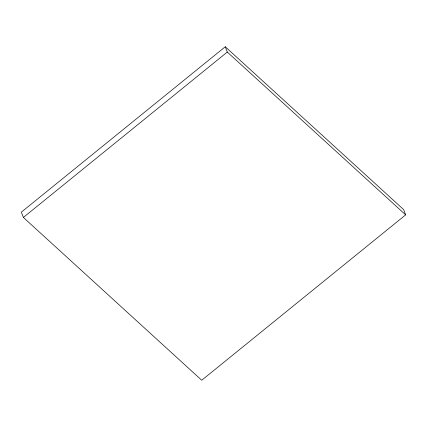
<?xml version="1.0" encoding="UTF-8"?>
<svg xmlns="http://www.w3.org/2000/svg" width="427" height="427" viewBox="0 0 427 427"><rect width="100%" height="100%" fill="white"/><g stroke="black" fill="none" stroke-linecap="round" stroke-linejoin="round"><path stroke-width="0.64" d="M225.264 46.756L21.35 212.139L23.378 217.444L201.736 380.243L405.65 214.861L403.622 209.556L225.264 46.756L227.292 52.062L405.65 214.861M23.378 217.444L227.292 52.062"/></g></svg>
